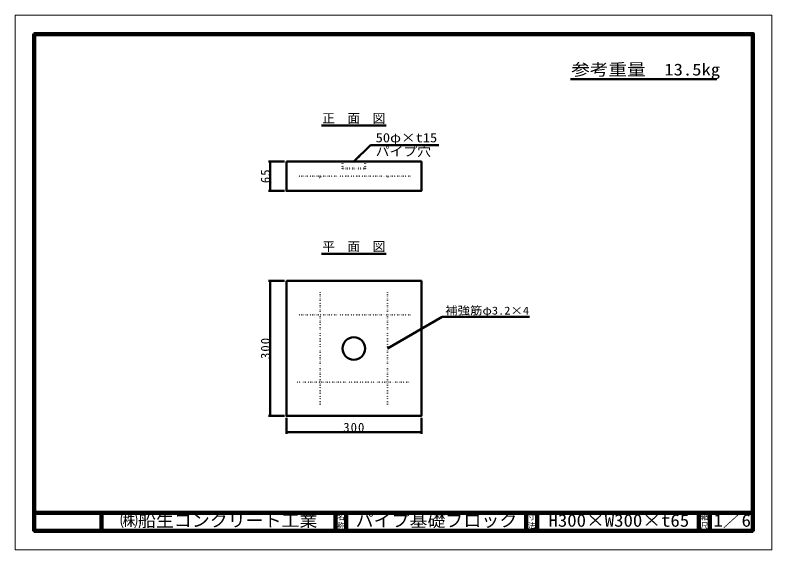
# Model space of a CAD drawing. Units: millimetres, scale not verified, with parts at other scales. Extents: x -2102 to 2102, y -1485 to 1485.
import ezdxf
from ezdxf.enums import TextEntityAlignment as Align

# ---------------------------------------------------------------- set-up
doc = ezdxf.new("R2010")
doc.units = ezdxf.units.MM
doc.header["$LTSCALE"] = 5
doc.linetypes.add('DOTTED', pattern=[1.75, 0.25, -1.5])
doc.layers.add('0-0_V-nasSTD', color=7, linetype='Continuous', lineweight=50)
doc.layers.add('0-1_0', color=7, linetype='Continuous', lineweight=50)
doc.styles.add('ＭＳ ゴシック', font='')
doc.styles.get('ＭＳ ゴシック').set_extended_font_data('MS Gothic')

msp = doc.modelspace()

# ---------------------------------------------------------------- linework, layer by layer
at = {"layer": '0-0_V-nasSTD', "lineweight": 100}
for p, q in [((-1997.5, 1380), (-1997.5, -1380)), ((-1622.5, -1280), (-1622.5, -1380)), ((-322.5, -1280), (-322.5, -1380)), ((-262.5, -1280), (-262.5, -1380)), ((737.5, -1280), (737.5, -1380)), ((797.5, -1280), (797.5, -1380)), ((1697.5, -1280), (1697.5, -1380)), ((1757.5, -1280), (1757.5, -1380)), ((-1997.5, -1380), (1997.5, -1380))]:
    msp.add_line(p, q, dxfattribs=at)
at = {"layer": '0-0_V-nasSTD'}
for p, q in [((-220.304, 671.25), (-128.381, 763.174)), ((251.619, 763.174), (-128.381, 763.174)), ((-695.304, 671.25), (-605.304, 671.25)), ((-685.304, 671.25), (-685.304, 508.75)), ((-695.304, 508.75), (-605.304, 508.75)), ((-695.304, 8.75), (-605.304, 8.75)), ((-685.304, 8.75), (-685.304, -741.25)), ((-32.804, -366.25), (270.304, -191.25)), ((270.304, -191.25), (755.304, -191.25)), ((-695.304, -741.25), (-605.304, -741.25)), ((-595.304, -751.25), (-595.304, -841.25)), ((154.696, -751.25), (154.696, -841.25)), ((154.696, -831.25), (-595.304, -831.25))]:
    msp.add_line(p, q, dxfattribs=at)
at = {"layer": '0-0_V-nasSTD', "linetype": 'DOTTED'}
msp.add_line((-157.804, 633.75), (-157.804, 671.25), dxfattribs=at)
at = {"layer": '0-0_V-nasSTD', "linetype": 'DOTTED', "lineweight": 35}
for p, q in [((92.196, 590), (-532.804, 590)), ((-407.804, -678.75), (-407.804, -53.75)), ((-32.804, -678.75), (-32.804, -53.75)), ((92.196, -178.75), (-532.804, -178.75)), ((-532.804, -553.75), (92.196, -553.75))]:
    msp.add_line(p, q, dxfattribs=at)
at = {"layer": '0-0_V-nasSTD', "lineweight": 18}
for points in [[(-2102.5, -1485), (-2102.5, 1485), (2102.5, 1485), (2102.5, -1485)], [(-2002.5, -1385), (-2002.5, 1385), (2002.5, 1385), (2002.5, -1385)]]:
    msp.add_lwpolyline(points, close=True, dxfattribs=at)
at = {"layer": '0-0_V-nasSTD', "lineweight": 100}
msp.add_lwpolyline([(1997.5, -1380), (1997.5, 1380), (-1997.5, 1380)], dxfattribs=at)
at = {"layer": '0-0_V-nasSTD'}
for points in [[(-595.304, 671.25), (-595.304, 508.75), (154.696, 508.75), (154.696, 671.25)], [(-595.304, 8.75), (-595.304, -741.25), (154.696, -741.25), (154.696, 8.75)]]:
    msp.add_lwpolyline(points, close=True, dxfattribs=at)
at = {"layer": '0-0_V-nasSTD', "linetype": 'DOTTED'}
msp.add_lwpolyline([(-157.804, 633.75), (-282.804, 633.75), (-282.804, 671.25)], dxfattribs=at)
at = {"layer": '0-0_V-nasSTD', "linetype": 'DOTTED', "lineweight": 35}
for centre in [(-407.804, 586), (-32.804, 586)]:
    msp.add_circle(centre, 4, dxfattribs=at)
at = {"layer": '0-0_V-nasSTD'}
msp.add_circle((-220.304, -366.25), 62.5, dxfattribs=at)
for points in [[(-220.304, 671.25), (-193.788, 708.373), (-183.181, 697.767)], [(-692.804, 626.25), (-685.304, 671.25), (-677.804, 626.25)], [(-692.804, 553.75), (-685.304, 508.75), (-677.804, 553.75)], [(-692.804, -36.25), (-685.304, 8.75), (-677.804, -36.25)], [(-692.804, -696.25), (-685.304, -741.25), (-677.804, -696.25)], [(-595.304, -831.25), (-550.304, -838.75), (-550.304, -823.75)], [(109.696, -838.75), (109.696, -823.75), (154.696, -831.25)]]:
    msp.add_solid(points, dxfattribs=at)
at = {"layer": '0-1_0'}
for p, q in [((983.5, 1130), (1797.5, 1130)), ((-399.804, 871.25), (-40.804, 871.25)), ((-399.804, 158.75), (-40.804, 158.75))]:
    msp.add_line(p, q, dxfattribs=at)
at = {"layer": '0-1_0', "lineweight": 100}
msp.add_line((-1997.5, -1280), (1997.5, -1280), dxfattribs=at)

# ---------------------------------------------------------------- texts
at = {"layer": '0-0_V-nasSTD', "style": 'ＭＳ ゴシック'}
for s, height, width, p in [('参考重量\u300013.5kg', 65.98, 1.15, (987.5, 1130)), ('50φ×t15', 51.32, 1.15, (-99.381, 763.174)), ('パイプ穴', 51.32, 1.1, (-99.381, 686.924)), ('補強筋φ3.2×4', 43.99, 1.15, (287.304, -191.25)), ('㈱船生コンクリート工業', 69.65, 1.05, (-1520, -1377.5)), ('パイプ基礎ブロック', 69.65, 1.05, (-210, -1377.5)), ('H300×W300×t65', 69.65, 1.1, (861.25, -1377.5)), ('1／6', 69.65, 1.1, (1777.5, -1377.418))]:
    msp.add_text(s, height=height, dxfattribs=dict(at, width=width)).set_placement(p, align=Align.BOTTOM_LEFT)
for s, height, p in [('正\u3000面\u3000図', 51.32, (-395.804, 871.25)), ('平\u3000面\u3000図', 51.32, (-395.804, 158.75)), ('名', 30.79, (-313.518, -1326.001)), ('寸', 30.79, (746.482, -1326.001)), ('縮', 30.79, (1706.482, -1326.001)), ('称', 30.79, (-313.524, -1375.99)), ('法', 30.79, (746.476, -1375.99)), ('尺', 30.79, (1706.476, -1375.99))]:
    msp.add_text(s, height=height, dxfattribs=at).set_placement(p, align=Align.BOTTOM_LEFT)
at = {"layer": '0-0_V-nasSTD', "char_height": 51.32, "attachment_point": 7, "rotation": 90, "style": 'ＭＳ ゴシック'}
for s, insert in [('\\T1.17;65', (-685.304, 552)), ('\\T1.17;300', (-685.304, -424.75))]:
    msp.add_mtext(s, dxfattribs=dict(at, insert=insert))
at = {"layer": '0-0_V-nasSTD', "insert": (-278.804, -831.25), "char_height": 51.32, "attachment_point": 7, "style": 'ＭＳ ゴシック'}
msp.add_mtext('\\T1.17;300', dxfattribs=at)

doc.saveas('drawing.dxf')
